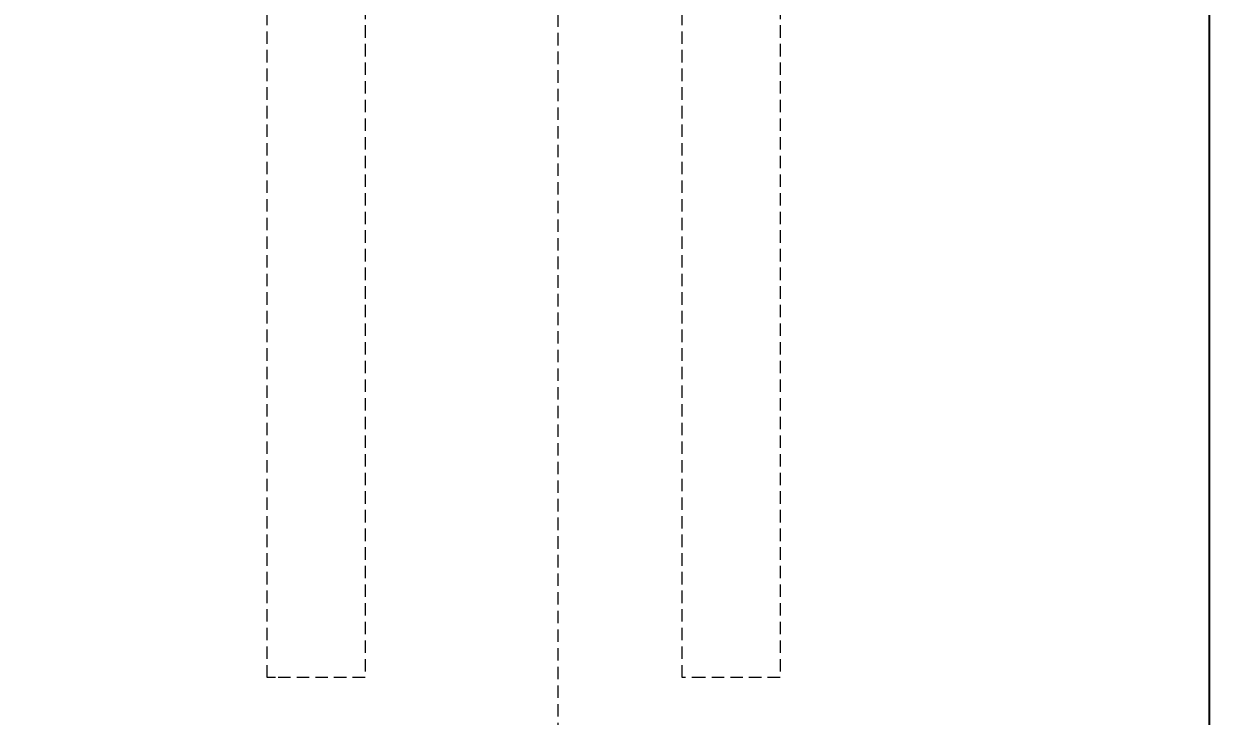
# Model space of a CAD drawing. Header units: millimetres. Extents: x -111 to 4919, y -143 to 3304.
# Drawn here: x 1985.1 to 2106.3, y 2656.6 to 2727.3 of the extents above; entities that cross this region are included whole.
import ezdxf

# ---------------------------------------------------------------- set-up
doc = ezdxf.new("R2010")
doc.units = ezdxf.units.MM
doc.linetypes.add('HIDDEN', pattern=[1.905, 1.27, -0.635])
doc.layers.add('ZANO_R_przerywana', color=7, linetype='HIDDEN', lineweight=0)
doc.layers.add('ZANO_W', color=1, linetype='Continuous', lineweight=0)
doc.styles.add('Arial', font='arial.ttf')
doc.styles.get("Standard").update_dxf_attribs({"font": 'ARIALUNI.TTF'})
doc.dimstyles.new('pl i ang', dxfattribs={"dimtxt": 50, "dimasz": 50, "dimexe": 1.25, "dimexo": 0.625, "dimgap": 10, "dimtad": 1, "dimtoh": 1, "dimtxsty": 'Standard', "dimcen": 2.5, "dimclrd": 1, "dimclre": 1, "dimclrt": 1, "dimadec": 0, "dimazin": 0, "dimtfac": 1, "dimtmove": 0, "dimatfit": 3, "dimfxl": 1, "dimarcsym": 1})

# ---------------------------------------------------------------- blocks, each defined once
blk = doc.blocks.new('*D397')
at = {"layer": 'ZANO_W', "color": 1, "lineweight": -2}
for p, q in [((100.77, 2762.59), (100.77, 2594.86)), ((2106.33, 2762.59), (2106.33, 2594.86)), ((140.77, 2604.86), (2066.33, 2604.86))]:
    blk.add_line(p, q, dxfattribs=at)
at = {"layer": 'ZANO_W', "color": 1}
for points in [[(140.77, 2611.53), (140.77, 2598.19), (100.77, 2604.86)], [(2066.33, 2598.19), (2066.33, 2611.53), (2106.33, 2604.86)]]:
    blk.add_solid(points, dxfattribs=at)
at = {"layer": 'ZANO_W', "color": 1, "insert": (1103.55, 2635.28), "char_height": 40, "attachment_point": 5, "style": 'Arial'}
blk.add_mtext('2006', dxfattribs=at)

msp = doc.modelspace()

# ---------------------------------------------------------------- linework, layer by layer
at = {"layer": 'ZANO_R_przerywana'}
for p, q in [((2010.01, 2660.52), (2010.01, 2780.52)), ((2020.01, 2780.52), (2020.01, 2660.52)), ((2052.44, 2660.52), (2052.44, 2780.52)), ((2062.44, 2780.52), (2062.44, 2660.52)), ((2039.76, 2513.67), (2039.76, 2772.59)), ((2010.84, 2660.52), (2010.01, 2660.52)), ((2020.01, 2660.52), (2010.84, 2660.52)), ((2020.01, 2660.52), (2020.01, 2660.52)), ((2020.01, 2660.52), (2020.01, 2660.52)), ((2054.68, 2660.52), (2052.44, 2660.52)), ((2062.44, 2660.52), (2054.68, 2660.52))]:
    msp.add_line(p, q, dxfattribs=at)

# ---------------------------------------------------------------- dimensions: what is measured, and where the dimension line sits
at = {"layer": 'ZANO_W'}
dim = msp.add_linear_dim(base=(2106.33, 2604.86), p1=(100.77, 2772.59), p2=(2106.33, 2772.59), dimstyle='pl i ang', override={"dimtxt": 40, "dimasz": 40, "dimexe": 10, "dimexo": 10, "dimtoh": 0, "dimdec": 0, "dimtxsty": 'Arial', "dimtdec": 0, "dimtmove": 1}, dxfattribs=at)
dim.commit()
dim.dimension.update_dxf_attribs({"geometry": '*D397', "text_midpoint": (1103.55, 2635.28)})

doc.saveas('drawing.dxf')
